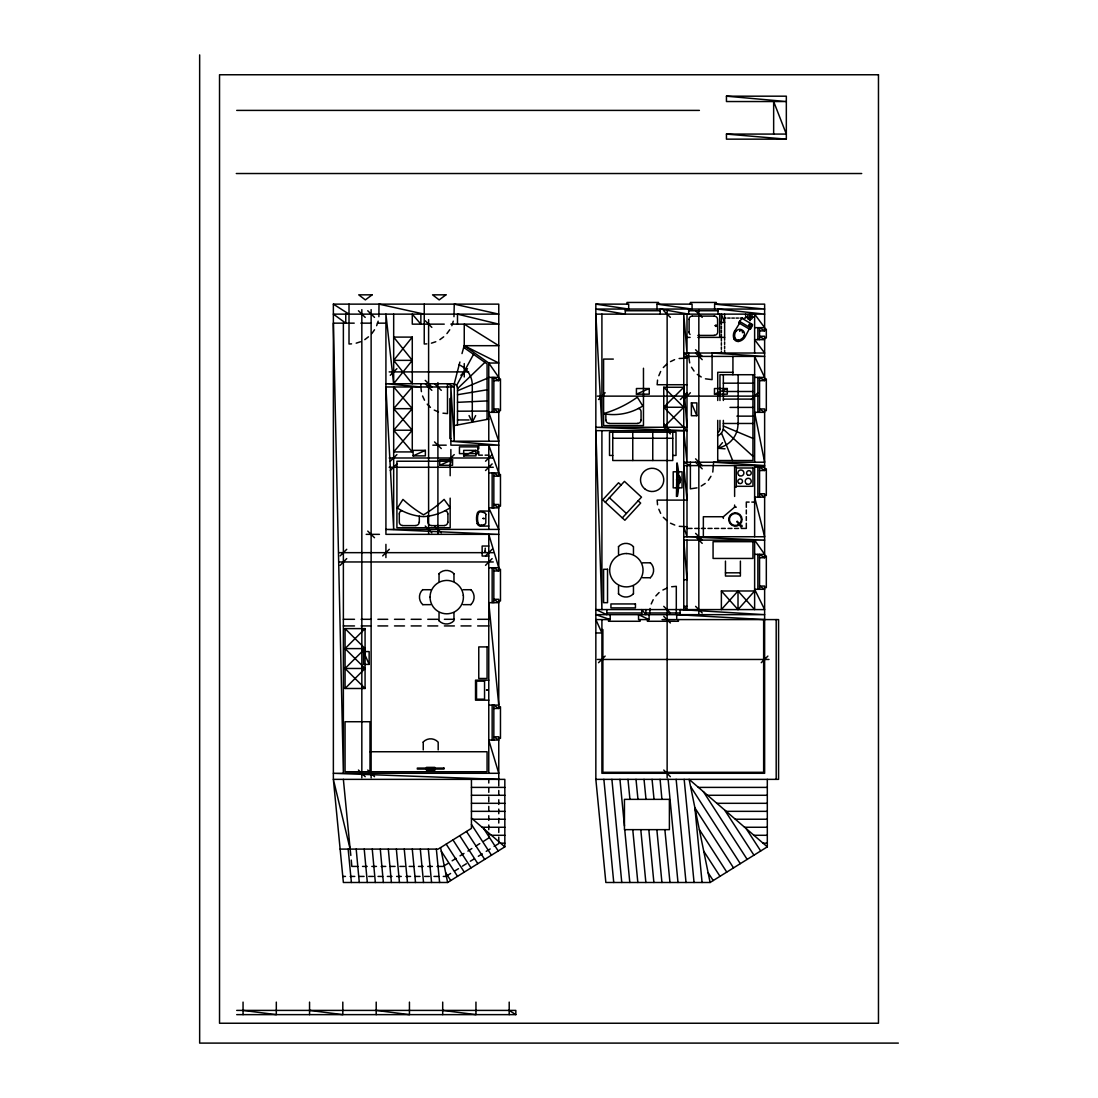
<?xml version="1.0" encoding="UTF-8"?>
<svg xmlns="http://www.w3.org/2000/svg" width="1098" height="1098" viewBox="0 0 1098 1098"><rect width="100%" height="100%" fill="white"/><g stroke="black" fill="none" stroke-linecap="round" stroke-linejoin="round"><path stroke-width="1.5" d="M378.879 316.677L379.016 304.132L424.24 314.138M738.94 322.194L739.16 323.073M453.968 316.677L454.256 304.132L498.767 314.138L333.367 314.138L345.76 323.155L345.76 314.138M657.551 380.073L657.139 384.725L687.005 384.725M378.165 321.179L376.628 325.694M453.268 321.179L451.854 325.694M485.247 548.149L484.959 552.239L485.536 551.402M650.085 608.457L649.659 614.66M712.78 472.071L713.631 462.217L764.633 465.593L683.766 465.593L687.005 500.112L657.139 500.112L657.551 504.764M493.839 476.161L498.767 476.161L498.767 408.95L493.839 408.95L498.767 412.34L488.775 412.34L498.767 441.218L450.866 441.218L498.767 445.17L450.866 445.17L450.866 386.976L454.256 441.218L454.256 383.737L459.884 362.038M461.997 353.583L464.248 345.417M658.827 375.708L660.653 371.481M739.778 320.794L740.011 321.659M651.21 603.941L653.186 599.714M739.695 331.322L740.121 330.333M749.289 328.906L745.226 336.606A9.374 9.374 0 0 1 738.364 341.505M740.244 525.599L740.67 527.04L742.097 526.615L741.919 525.352L740.244 525.599L736.731 521.674L737.293 521.248L740.821 525.324M748.987 324.981L749.55 323.855M469.052 415.579L472.291 422.195L475.667 415.579M710.955 476.299L708.416 480.251M456.644 385.425L473.554 354.297M738.995 322.304L742.056 318.31M750.538 328.933L752.528 324.528L742.083 318.365M734.905 330.759L739.558 323.292M750.428 328.947L749.591 329.126M751.265 327.547L750.497 327.753M374.514 329.771L371.838 333.586M449.741 329.771L446.927 333.586M655.863 595.912L659.102 592.536M449.7 507.962L449.782 507.166M493.839 570.974L498.767 570.974L498.767 504.476L493.839 504.476L498.767 507.866L488.775 507.866L498.767 529.414L385.92 529.414L498.767 534.342L385.92 534.342L385.92 314.138L393.674 383.737L412.272 360.35L393.674 337.1L412.272 337.1L412.272 383.737L393.674 360.35L412.272 337.1M742.372 332.735L742.934 332.035M722.511 442.631L717.721 448.259L725.037 448.821M393.674 408.676L412.272 386.976L412.272 451.923L393.674 451.923L412.272 430.224L393.674 408.676L412.272 408.676L393.674 386.976L393.674 529.414L385.92 386.976L454.256 386.976L447.49 383.737L447.49 413.603L442.974 413.177M412.272 451.923L393.674 430.224L412.272 408.676M754.628 554.353L764.633 554.353L754.628 540.12L754.628 609.582L738.007 590.985L721.372 609.582L721.372 590.985L754.628 590.985L738.007 609.582L721.372 590.985M605.286 502.225L624.446 481.377L641.493 497.147L622.333 517.858M340.133 565.346L346.748 558.58M598.52 399.521L605.149 392.755M485.536 565.346L492.151 558.58M680.376 399.521L687.005 392.755M683.766 399.521L690.381 392.755M751.252 399.521L757.867 392.755M368.448 336.825L364.783 339.639M390.284 375.283L396.913 368.667M460.872 375.283L467.501 368.667M390.284 461.229L396.913 454.599M390.284 470.52L396.913 463.905M340.133 555.904L346.748 549.288M382.68 555.904L389.296 549.288M485.536 461.229L492.151 454.599M485.536 470.52L492.151 463.905M345.06 688.487L365.071 668.476L345.06 648.602L365.071 628.605L345.06 628.605L345.06 688.487L365.071 688.487L365.071 628.605M663.329 367.528L666.568 364.289M485.536 555.904L492.151 549.288M601.91 430.649L601.91 609.582L595.843 430.649L687.005 430.649L663.755 407.262L683.766 387.265L663.755 387.265L663.755 427.273L670.37 433.888M663.755 427.273L683.766 407.262L663.755 387.265M598.52 662.698L605.149 656.082M761.243 662.698L767.873 656.082M365.071 688.487L345.06 668.476L365.071 648.602L345.06 628.605M447.49 461.229L454.256 454.599M457.495 388.665L484.959 362.326M604.092 413.795A54.447 54.447 0 0 0 642.769 405.986L637.403 397.256M443.688 336.825L439.886 339.639M703.351 536.744L703.351 516.733L723.349 516.733L734.617 507.152L736.319 507.152M705.177 483.491L701.238 486.016M467.913 851.074L471.866 848.534M475.805 846.133L479.757 843.593M483.696 841.205L488.775 837.966L488.775 834.302M450.592 873.473L445.939 876.424L443.263 876.424M350.838 855.438L350.138 849.097L333.367 779.36L343.372 882.49L447.627 882.49L504.833 846.846L504.833 779.36L333.367 779.36L333.367 304.132L498.767 304.132L498.767 380.635L493.839 380.635M595.843 304.132L628.674 309.06L628.674 304.132L595.843 304.132L595.843 779.36L605.849 882.49L710.104 882.49L767.31 846.846L767.31 779.36M448.19 863.33L443.125 866.418L437.059 866.418M452.143 860.791L456.082 858.389M460.035 855.864L463.974 853.462M478.344 856.275L482.283 853.887M486.236 851.348L490.175 848.96M494.127 846.421L498.767 843.593L498.767 837.115M454.531 871.071L458.484 868.683M462.423 866.144L466.362 863.742M470.315 861.216L474.405 858.814M662.904 589.997L667.131 588.02M670.521 361.613L674.597 359.65M413.109 455.876L425.365 450.372L425.365 455.876L413.109 455.876L413.109 450.372L425.365 450.372M463.685 455.876L475.956 450.372L475.956 455.876L463.685 455.876L463.685 450.372L475.956 450.372M439.735 465.305L452.554 459.678L452.554 465.305L439.735 465.305L439.735 459.678L452.554 459.678M636.428 394.168L649.247 388.527L649.247 394.168L636.428 394.168L636.428 388.527L649.247 388.527M714.469 394.168L727.301 388.527L727.301 394.168L714.469 394.168L714.469 388.527L727.301 388.527M457.495 390.778L487.073 378.385M360.556 341.752L356.191 343.166M431.432 343.166L435.796 341.752M481.308 525.324L484.259 524.624M697.01 487.855L690.381 488.843L690.381 462.217M454.256 425.585L488.775 419.107M457.495 394.731L487.073 389.79M679.113 358.511L687.005 358.099L683.766 356.397L764.633 356.397L712.08 353.021L712.08 379.647L705.451 378.81M671.647 586.757L676.299 586.332L676.299 614.66M488.775 526.038L480.457 526.175M351.538 343.866L349.013 344.003L349.013 304.132M426.779 343.866L424.24 344.003L424.24 304.132M457.495 402.335L487.073 400.921M457.495 411.215L487.073 411.064M726.451 96.185L786.333 101.538L726.451 101.538L726.451 96.185L786.333 96.185L786.333 139.158L726.451 139.158L726.451 134.08L786.333 134.08L773.651 101.538L773.651 134.08M236.715 110.404L699.399 110.404M236.29 173.525L861.71 173.525M656.988 304.132L692.069 304.132L692.069 309.06L656.988 304.132L656.988 309.06M714.62 309.06L714.62 304.132L764.633 304.132L764.633 330.896L759.555 330.896M625.297 310.761L660.227 310.761M688.693 310.761L717.996 310.761M692.358 316.114L714.331 316.114M746.311 317.102L753.64 317.102M724.625 318.077L726.025 318.077M727.713 318.077L730.115 318.077M731.803 318.077L734.342 318.077M736.031 318.077L738.432 318.077M740.121 318.077L742.646 318.077M744.348 318.077L745.611 318.077L745.611 316.814M719.684 322.455L724.625 322.455L721.372 314.138L721.372 324.418M354.215 323.155L333.367 323.155L343.372 773.294L343.372 323.155M360.844 323.155L370.849 323.155M377.465 323.155L385.92 323.155M444.251 324.143L412.272 324.143L412.272 314.138L420.863 324.143L420.863 314.138M450.866 324.143L498.767 324.143L457.495 314.138L457.495 324.143M754.628 327.657L764.633 327.657L754.628 314.138L754.628 353.021M764.633 329.208L766.322 329.208L766.322 337.951L764.633 337.951M697.848 335.412L714.331 335.412M687.005 337.388L690.107 337.388M697.848 337.388L724.625 337.388M613.315 359.087L603.598 359.087L603.598 425.585L643.469 425.585L643.469 368.242M393.674 360.35L412.272 360.35M389.159 371.906L468.626 371.906M732.929 372.318L717.721 372.318L717.721 400.496M754.628 374.72L719.972 374.72L719.972 400.496M488.775 377.396L498.767 377.396L488.775 363.026L464.248 345.692L464.248 324.143L498.767 345.692L464.248 345.692L498.767 363.026L488.775 363.026L488.775 441.218M754.628 377.396L764.633 377.396L754.628 356.397L754.628 462.217M498.767 378.947L500.468 378.947L500.468 410.652L498.767 410.652M764.633 378.947L766.322 378.947L766.322 410.652L764.633 410.652M759.555 380.635L764.633 380.635L764.633 336.262L759.555 336.262L764.633 339.639L754.628 339.639L764.633 353.021L683.766 353.021L688.693 356.397L689.681 362.889M723.349 383.175L752.94 383.175M454.256 383.737L385.92 383.737L420.863 386.976L421.426 391.629M723.349 391.492L752.94 391.492M597.394 396.131L758.993 396.131M450.866 398.67L449.878 398.67L449.878 438.541L450.866 438.541M723.349 399.096L752.94 399.096M691.369 402.897L696.859 402.897L696.859 415.717L691.369 415.717L691.369 402.897L696.859 415.717M663.755 407.262L683.766 407.262M729.978 407.399L752.94 407.399M736.882 416.142L752.94 416.142M457.495 419.944L469.052 419.944M609.225 423.471L637.828 423.471M723.349 423.471L752.94 423.471M393.674 430.224L412.272 430.224M612.753 438.267L672.772 438.267M432.832 445.17L446.227 445.17M482.434 455.162L478.769 455.162L478.769 451.498M485.11 455.162L488.775 455.162M612.753 455.45L609.514 455.45L609.514 432.2L676.011 432.2L676.011 455.45L672.772 455.45M389.159 457.99L493.276 457.99M717.721 460.515L752.94 460.515L752.94 374.72M734.617 467.144L736.319 467.144M754.628 467.144L764.633 467.144L754.628 465.593L754.628 536.744M389.159 467.281L493.276 467.281M764.633 468.832L766.322 468.832L766.322 495.459L764.633 495.459M759.555 470.52L764.633 470.52L764.633 408.95L759.555 408.95L764.633 412.34L754.628 412.34L764.633 462.217L683.766 462.217L690.381 465.593M676.437 471.797L673.198 471.797L673.198 487.855L676.437 487.855M678.688 471.797L682.064 471.797L682.064 487.855L678.688 487.855M488.775 472.922L498.767 472.922L488.775 445.17L488.775 529.414M498.767 474.473L500.468 474.473L500.468 506.164L498.767 506.164M679.538 477.15L678.825 477.15L678.825 482.502L679.538 482.502M676.437 479.826L678.825 479.826M734.617 487.155L736.319 487.155M749.138 502.088L746.311 502.088L746.311 507.303M751.814 502.088L754.628 502.088M402.691 525.613L415.936 525.613M431.281 525.613L444.525 525.613M679.25 526.313L687.005 526.738M687.005 528.426L692.069 528.426M694.746 528.426L698.699 528.426M701.375 528.426L705.314 528.426M707.99 528.426L712.08 528.426M714.62 528.426L718.696 528.426M721.372 528.426L725.325 528.426M728.001 528.426L731.941 528.426M734.617 528.426L738.57 528.426M741.246 528.426L746.311 528.426L746.311 523.211M366.197 534.342L379.441 534.342M488.775 546.035L482.146 546.035L482.146 556.041L488.775 556.041M339.007 552.665L493.276 552.665M764.633 556.041L766.322 556.041L766.322 587.608L764.633 587.608M759.555 557.729L764.633 557.729L764.633 493.771L759.555 493.771L764.633 497.147L754.628 497.147L764.633 536.744L683.766 536.744L764.633 540.12L683.766 540.12L687.005 579.717L683.766 579.717M339.007 561.956L493.276 561.956M642.618 562.807L650.373 562.807M488.775 567.735L498.767 567.735L488.775 534.342L488.775 773.294M498.767 569.286L500.468 569.286L500.468 600.99L498.767 600.99M725.462 572.813L740.395 572.813M642.618 577.74L650.373 577.74M422.84 589.722L430.581 589.722M463.123 589.722L470.877 589.722M422.84 604.655L430.581 604.655M463.123 604.655L470.877 604.655M687.005 606.343L683.766 606.343L687.005 609.582L687.005 540.12M606.837 612.959L641.781 612.959M645.857 612.959L680.101 612.959M343.372 619.299L354.503 619.299M361.118 619.299L371.124 619.299M377.89 619.299L387.745 619.299M394.511 619.299L404.517 619.299M411.146 619.299L421.138 619.299M427.767 619.299L437.773 619.299M444.388 619.299L454.394 619.299M461.009 619.299L471.015 619.299M477.644 619.299L488.775 619.299M610.214 614.66L610.214 619.588L595.843 619.588L601.91 632.97L595.843 632.97M649.096 619.588L638.542 619.588L638.542 614.66L649.096 619.588L649.096 614.66M662.067 619.588L675.448 619.588M343.372 625.929L354.503 625.929M361.118 625.929L371.124 625.929M377.89 625.929L387.745 625.929M394.511 625.929L404.517 625.929M411.146 625.929L421.138 625.929M427.767 625.929L437.773 625.929M444.388 625.929L454.394 625.929M461.009 625.929L471.015 625.929M477.644 625.929L488.775 625.929M601.91 629.593L602.884 629.593L602.884 772.306L763.645 772.306L763.645 619.588M345.06 648.602L365.071 648.602M363.52 651.567L369.148 651.567L369.148 664.386L363.52 664.386L363.52 651.567L369.148 664.386M597.394 659.459L768.998 659.459M345.06 668.476L365.071 668.476M488.775 680.17L475.53 680.17L475.53 700.181L488.775 700.181M488.775 705.108L498.767 705.108L488.775 602.678L498.767 602.678L493.839 599.302L498.767 599.302L498.767 708.485L493.839 708.485M498.767 706.796L500.468 706.796L500.468 738.35L498.767 738.35M369.999 751.746L487.073 751.746L487.073 771.743L345.06 771.743L345.06 721.729L369.999 721.729L369.999 771.743M595.843 779.36L778.578 779.36L778.578 619.588L676.711 619.588L676.711 614.66L764.633 619.588M471.44 787.39L504.833 787.39M698.273 787.39L767.31 787.39M471.44 795.281L504.833 795.281M707.565 795.281L767.31 795.281M471.44 803.311L504.833 803.311M716.87 803.311L767.31 803.311M471.44 811.34L504.833 811.34M726.025 811.34L767.31 811.34M472.854 819.232L504.833 819.232M735.331 819.232L767.31 819.232M482.008 827.261L504.833 827.261M744.485 827.261L767.31 827.261M491.3 835.29L504.833 835.29M753.777 835.29L767.31 835.29M500.606 843.182L504.833 843.182M763.083 843.182L767.31 843.182M340.133 849.097L438.184 849.097L471.44 828.386L471.44 779.36M357.879 866.418L351.827 866.418L351.264 860.091M362.532 866.418L367.185 866.418M371.838 866.418L376.477 866.418M381.13 866.418L385.782 866.418M390.435 866.418L395.074 866.418M399.864 866.418L404.517 866.418M409.17 866.418L413.822 866.418M418.462 866.418L423.114 866.418M427.767 866.418L432.42 866.418M342.809 876.424L345.486 876.424M350.138 876.424L354.778 876.424M359.43 876.424L364.083 876.424M368.736 876.424L373.375 876.424M378.028 876.424L382.68 876.424M387.333 876.424L391.972 876.424M396.625 876.424L401.278 876.424M405.931 876.424L410.57 876.424M415.36 876.424L420.012 876.424M424.665 876.424L429.318 876.424M433.957 876.424L438.61 876.424M236.715 1010.407L515.827 1010.407L515.827 1014.634L236.715 1014.634M898.342 1043.1L199.658 1043.1L199.658 54.9M498.767 779.36L333.367 773.294L498.767 773.294L488.775 740.052L498.767 740.052L493.839 736.799L498.767 736.799L498.767 785.839M488.775 511.105L480.457 510.954A3.445 3.445 0 0 0 477.205 513.466A18.666 18.666 0 0 0 477.218 523.581M726.451 134.08L786.333 139.158M714.62 304.132L764.633 309.06L595.843 309.06L625.297 314.138L625.297 309.06M442.7 1010.407L475.956 1014.634L475.956 1002.103M376.202 1010.407L409.444 1014.634L409.444 1002.103M309.554 1010.407L342.809 1014.634L342.809 1002.103M243.056 1010.407L276.312 1014.634L276.312 1002.103M484.259 512.656L481.308 511.942A2.471 2.471 0 0 0 478.303 513.576M674.748 525.05L670.521 523.211M610.214 619.588L595.843 614.66L764.633 614.66L680.101 609.582L680.101 614.66M438.473 411.915L434.245 410.089M723.349 425.997L752.94 438.404M701.238 376.971L697.285 374.432M748.987 325.269L751.814 326.82M749.838 323.855L752.514 325.406M740.121 321.741L750.401 327.808M739.27 323.155L749.55 329.208M764.633 330.896L759.555 327.657L759.555 339.639M764.633 380.635L759.555 377.396L759.555 412.34M509.198 1010.407L515.827 1014.634M333.367 304.132L349.013 314.138M498.767 380.635L493.839 377.396L493.839 412.34M498.767 476.161L493.839 472.922L493.839 507.866M498.767 570.974L493.839 567.735L493.839 602.678M764.633 470.52L759.555 467.144L759.555 497.147M764.633 557.729L759.555 554.353L759.555 589.297M666.719 520.534L663.329 517.295M397.462 508.017L402.966 499.412A116.306 116.306 0 0 0 423.526 514.825A116.306 116.306 0 0 0 444.1 499.398L449.741 507.152M498.767 708.485L493.839 705.108L493.839 740.052M463.685 347.393L487.073 363.877L487.073 419.381M767.31 846.846L689.119 779.36L710.104 882.49M471.44 818.106L504.833 846.846M621.07 485.041L618.531 482.777L602.747 499.823L624.872 520.26L640.656 503.076L638.116 500.812M752.94 456.301L723.349 429.249L723.349 420.369M609.376 497.71L626.423 513.493M367.748 310.761L374.514 317.377M434.534 383.737L441.286 390.353M358.442 310.761L365.209 317.377M434.534 441.918L441.286 448.547M367.748 531.103L374.514 537.732M367.748 770.055L374.514 776.684M358.442 770.055L365.209 776.684M695.597 310.761L702.212 317.377M663.755 310.761L670.37 317.377M695.597 349.782L702.212 356.397M695.597 353.021L702.212 359.65M695.597 462.217L702.212 468.832M695.597 536.744L702.212 543.359M425.228 320.753L431.843 327.382M695.597 606.343L702.212 612.959M663.755 606.343L670.37 612.959M663.755 616.349L670.37 622.964M425.228 380.361L431.843 386.976M425.228 383.737L431.843 390.353M427.204 404.16L430.443 407.399M434.534 526.038L441.286 532.804M663.755 770.055L670.37 776.684M663.755 423.897L670.37 430.649M695.597 458.827L702.212 465.593M695.597 533.367L702.212 540.12M425.228 526.038L431.843 532.804M694.046 371.055L691.507 367.254M708.141 872.759L713.206 880.514M445.651 872.759L450.729 880.514M471.44 824.433L491.451 855.15M466.513 831.488L484.685 859.377M746.311 828.812L760.681 850.923M724.762 810.214L753.928 855.15M483.834 828.812L498.204 850.923M703.351 791.617L747.162 859.377M703.763 851.211L719.972 876.286M459.746 835.715L477.781 863.604M452.98 839.943L471.015 867.832M446.227 844.17L464.248 872.059M441.286 851.211L457.495 876.286M690.669 786.676L740.258 863.604M695.034 808.101L733.491 867.832M699.399 829.649L726.739 872.059M660.653 513.356L658.827 509.266M424.528 400.221L422.552 395.994M721.523 433.188L732.654 460.515M683.766 526.738L687.005 536.744L687.005 465.593M440.586 847.683L447.627 882.49M652.061 779.36L654.037 799.358M644.032 779.36L646.008 799.358M636.003 779.36L637.965 799.358M627.974 779.36L629.936 799.358M694.897 807.675L702.075 882.49M684.178 779.36L694.046 882.49M676.148 779.36L686.017 882.49M668.119 779.36L677.988 882.49M664.88 829.649L669.958 882.49M656.851 829.649L661.929 882.49M648.822 829.649L653.886 882.49M640.793 829.649L645.857 882.49M632.764 829.649L637.828 882.49M619.945 779.36L624.446 825.984M624.735 829.649L629.799 882.49M611.902 779.36L621.77 882.49M603.873 779.36L613.741 882.49M436.359 849.097L439.598 882.49M428.33 849.097L431.569 882.49M420.301 849.097L423.54 882.49M412.272 849.097L415.511 882.49M404.242 849.097L407.482 882.49M343.372 779.36L350.138 849.097M348.162 849.097L351.401 882.49M396.351 849.097L399.452 882.49M388.321 849.097L391.41 882.49M380.279 849.097L383.38 882.49M372.249 849.097L375.351 882.49M364.22 849.097L367.322 882.49M356.191 849.097L359.293 882.49M660.09 779.36L661.929 799.358M683.766 384.725L687.005 427.273L595.843 427.273L683.766 430.649L687.005 462.217L687.005 356.397M463.329 595.404L463.411 597.12A16.676 16.676 0 0 1 448.423 613.713L446.708 613.809A16.676 16.676 0 0 1 430.142 598.822L430.018 597.12M776.19 619.588L776.19 779.36M757.867 327.657L757.867 339.639M757.867 377.396L757.867 412.34M757.867 467.144L757.867 497.147M757.867 554.353L757.867 589.297M749.975 313.438L749.975 320.753M746.311 509.98L746.311 513.919M746.311 516.595L746.311 520.534M745.611 314.138L745.611 315.401M740.395 561.119L740.395 576.052L725.462 576.052L725.462 561.119M738.144 374.72L738.144 423.471M738.007 590.985L738.007 609.582M734.617 465.593L734.617 496.447M734.617 505.039L734.617 507.152M732.929 356.397L732.929 374.72M724.625 314.138L724.625 340.202M724.625 341.89L724.625 344.429M724.625 346.117L724.625 348.519M724.625 350.207L724.625 353.021M723.349 374.72L723.349 400.496M723.349 516.733L723.349 518.421M721.372 326.106L721.372 328.645M721.372 330.196L721.372 332.735M721.372 334.423L721.372 336.962M721.372 338.513L721.372 341.053M721.372 342.741L721.372 345.28M721.372 346.968L721.372 349.356M721.372 351.044L721.372 353.021M719.972 420.369L719.972 429.249M719.684 314.138L719.684 337.388M717.996 314.138L717.996 309.06L764.633 314.138L595.843 314.138L601.91 427.273L601.91 314.138M717.721 420.369L717.721 462.217M716.308 304.132L716.308 302.444L690.381 302.444L690.381 304.132M698.836 309.622L698.836 614.098M689.119 319.491L689.119 332.035M688.693 309.06L688.693 314.138L660.227 309.06L660.227 314.138M688.693 353.021L688.693 356.397M687.005 314.138L687.005 353.021L683.766 314.138L683.766 609.582M678.413 619.588L678.413 621.276L647.408 621.276L647.408 619.588M672.772 432.2L672.772 460.515L612.753 460.515L612.753 432.2M667.131 309.622L667.131 614.098M667.131 615.223L667.131 777.809M658.539 304.132L658.539 302.444L626.985 302.444L626.985 304.132M652.761 432.2L652.761 460.515M645.857 609.582L645.857 614.66L641.781 609.582L641.781 614.66M641.067 420.081L641.067 411.777A3.308 3.308 0 0 0 638.46 408.47M640.079 619.588L640.079 621.276L608.525 621.276L608.525 619.588M633.464 546.886L633.464 554.49M633.464 586.058L633.464 593.661M632.764 432.2L632.764 460.515M618.531 546.886L618.531 554.49M618.531 586.058L618.531 593.661M606.837 609.582L606.837 614.66L595.843 609.582L764.633 609.582L754.628 589.297L764.633 589.297L759.555 586.058L764.633 586.058L764.633 773.294L601.91 773.294L601.91 619.588M605.849 414.028L605.849 420.081M509.198 1002.103L509.198 1014.634M498.767 790.491L498.767 795.13M498.767 799.783L498.767 804.436M498.767 809.089L498.767 813.728M498.767 818.381L498.767 823.033M498.767 827.823L498.767 832.476M492.151 377.396L492.151 412.34M492.151 472.922L492.151 507.866M492.151 567.735L492.151 602.678M492.151 705.108L492.151 740.052M488.775 779.36L488.775 783.011M488.775 787.664L488.775 792.317M488.775 796.97L488.775 801.76M488.775 806.399L488.775 811.051M488.775 815.704L488.775 820.357M488.775 824.996L488.775 829.649M485.81 514.619L485.81 522.648A2.045 2.045 0 0 1 484.218 524.569M484.959 551.251L484.959 552.239M478.769 445.17L478.769 448.821M472.291 422.195L472.291 384.588A22.18 22.18 0 0 0 459.115 364.797M464.248 363.589L464.248 376.971M457.495 387.402L457.495 424.871M453.968 573.801L453.968 581.405M453.968 612.959L453.968 620.713A10.211 10.211 0 0 1 438.898 620.631M450.866 449.535L450.866 462.917M450.166 475.736L450.166 461.229L396.913 461.229L396.913 527.726L450.166 527.726L450.166 498.135M447.915 513.919L447.915 522.236M442.7 1002.103L442.7 1014.634M439.035 573.801L439.035 581.405M439.035 612.959L439.035 620.713M438.184 749.907L438.184 742.166A10.211 10.211 0 0 0 423.114 742.097M437.91 382.612L437.91 533.93M434.808 768.078L434.808 767.378L426.491 767.378L426.491 768.078M434.808 769.067L434.808 770.343L426.491 770.343L426.491 769.067M428.604 319.628L428.604 533.93M427.904 516.17L427.904 522.236A3.308 3.308 0 0 0 431.212 525.475M423.252 742.166L423.252 749.907M420.863 383.737L420.863 386.976M419.312 516.17L419.312 522.236M399.301 513.919L399.301 522.236A3.308 3.308 0 0 0 402.609 525.475M393.674 314.138L393.674 383.737M385.92 544.347L385.92 557.592M376.202 1002.103L376.202 1014.634M371.124 309.622L371.124 777.809M361.832 309.622L361.832 777.809M309.554 1002.103L309.554 1014.634M243.056 1002.103L243.056 1014.634M641.067 420.012A3.308 3.308 0 0 1 637.76 423.32M609.157 423.32A3.308 3.308 0 0 1 605.849 420.012M637.32 397.229A111.09 111.09 0 0 1 604.133 413.424M447.764 522.154A3.308 3.308 0 0 1 444.457 525.475M445.157 510.611A3.308 3.308 0 0 1 447.764 513.85M449.617 508.127A54.447 54.447 0 0 1 423.554 516.636A54.447 54.447 0 0 1 397.462 508.127M399.301 513.85A3.308 3.308 0 0 1 401.923 510.611M419.175 522.154A3.308 3.308 0 0 1 415.854 525.475M719.959 429.236A4.021 4.021 0 0 1 717.653 432.53M723.184 429.222A8.949 8.949 0 0 1 717.529 435.865M737.993 423.306A24.431 24.431 0 0 1 717.584 448.066M739.448 524.817A6.698 6.698 0 0 1 728.798 520.576A6.698 6.698 0 0 1 737.513 513.137A6.698 6.698 0 0 1 740.025 524.322M738.981 524.281A5.984 5.984 0 0 1 729.484 520.452A5.984 5.984 0 0 1 737.28 513.795A5.984 5.984 0 0 1 739.558 523.787M688.981 319.422A3.308 3.308 0 0 1 692.289 316.114M714.263 316.114A3.308 3.308 0 0 1 717.57 319.422L717.721 332.035A3.308 3.308 0 0 1 714.263 335.274M735.125 338.445A8.098 8.098 0 0 1 735.866 331.308M733.972 338.966A9.374 9.374 0 0 1 734.795 330.635M744.087 336.07A8.098 8.098 0 0 1 738.24 340.243M738.199 340.064A3.17 3.17 0 0 1 735.262 338.349M738.35 341.464A4.584 4.584 0 0 1 733.972 338.911M743.977 336.002A4.433 4.433 0 0 0 742.138 330.018A4.433 4.433 0 0 0 736.031 331.404M740.285 330.224A5.559 5.559 0 0 1 742.934 331.774M690.066 334.41A3.308 3.308 0 0 1 688.968 331.953M454.078 383.71A4.996 4.996 0 0 1 457.372 387.347M478.206 523.444A17.678 17.678 0 0 1 478.206 513.548M484.218 512.56A2.045 2.045 0 0 1 485.81 514.55M480.402 526.038A3.445 3.445 0 0 1 477.205 523.526M481.212 525.132A2.471 2.471 0 0 1 478.303 523.417M618.394 546.68A10.211 10.211 0 0 1 633.464 546.68M633.464 593.73A10.211 10.211 0 0 1 618.394 593.73M650.291 562.67A10.211 10.211 0 0 1 650.291 577.74M678.784 483.587A3.87 3.87 0 0 0 679.58 483.367A7.535 7.535 0 0 0 679.593 476.134A3.87 3.87 0 0 0 678.784 475.928M679.47 477.067A7.535 7.535 0 0 1 679.47 482.434M677.26 463.507A58.537 58.537 0 0 1 678.688 477.163M678.688 482.489A58.537 58.537 0 0 1 677.26 496.131M438.898 573.732A10.211 10.211 0 0 1 453.968 573.732M430.045 597.147A16.676 16.676 0 0 1 445.033 580.54L446.708 580.417A16.676 16.676 0 0 1 463.315 595.432M470.795 589.585A10.211 10.211 0 0 1 470.795 604.655M422.771 604.655A10.211 10.211 0 0 1 422.771 589.585M482.996 518.434L484.259 518.558L482.996 518.434M486.524 690.038L487.773 690.23L486.524 689.969M715.182 325.681C716.857 328.316 716.884 323.183 715.196 325.598M372.112 294.84L365.346 299.905L358.73 294.84L372.112 294.84M445.939 294.84L439.173 299.905L432.557 294.84L445.939 294.84M626.354 553.502L624.638 553.598A16.676 16.676 0 0 0 609.678 570.233L609.733 571.907A16.676 16.676 0 0 0 626.382 586.895L628.056 586.812A16.676 16.676 0 0 0 643.03 570.205L642.961 568.503A16.676 16.676 0 0 0 626.34 553.543M878.469 74.76L219.531 74.76L219.531 1023.24L878.469 1023.24L878.469 74.76M477.781 446.859L459.458 446.859L459.458 453.611L477.781 453.611L477.781 446.859M676.999 463.205L676.437 496.447L677.425 496.172L676.999 463.205M752.94 467.995L736.319 467.995L736.319 486.304L752.94 486.304L752.94 467.995M752.94 541.671L713.069 541.671L713.069 558.443L752.94 558.443L752.94 541.671M607.537 569.286L603.598 569.286L603.598 602.678L607.537 602.678L607.537 569.286M635.44 603.941L610.927 603.941L610.927 607.894L635.44 607.894L635.44 603.941M487.073 646.914L478.769 646.914L478.769 678.482L487.073 678.482L487.073 646.914M484.547 681.158L476.518 681.158L476.518 699.193L484.547 699.193L484.547 681.158M443.963 768.078L417.336 768.078L417.336 769.067L443.963 769.067L443.963 768.078M669.396 799.358L624.446 799.358L624.446 829.649L669.396 829.649L669.396 799.358M739.023 483.312A2.32 2.32 0 0 0 742.509 481.308A2.32 2.32 0 0 0 739.023 479.291A2.32 2.32 0 0 0 739.023 483.312M739.379 475.612A3.033 3.033 0 0 0 743.922 472.991A3.033 3.033 0 0 0 739.379 470.369A3.033 3.033 0 0 0 739.379 475.612M747.56 474.871A2.32 2.32 0 0 0 751.238 473.224A2.32 2.32 0 0 0 747.971 470.864A2.32 2.32 0 0 0 747.56 474.871M746.448 483.751A3.033 3.033 0 0 0 751.238 481.61A3.033 3.033 0 0 0 746.983 478.536A3.033 3.033 0 0 0 746.448 483.751M748.383 319.134A2.608 2.608 0 0 0 752.501 317.295A2.608 2.608 0 0 0 748.836 314.646A2.608 2.608 0 0 0 748.383 319.134M645.322 489.31A11.625 11.625 0 0 0 663.7 481.089A11.625 11.625 0 0 0 647.381 469.285A11.625 11.625 0 0 0 645.322 489.31"/></g></svg>
